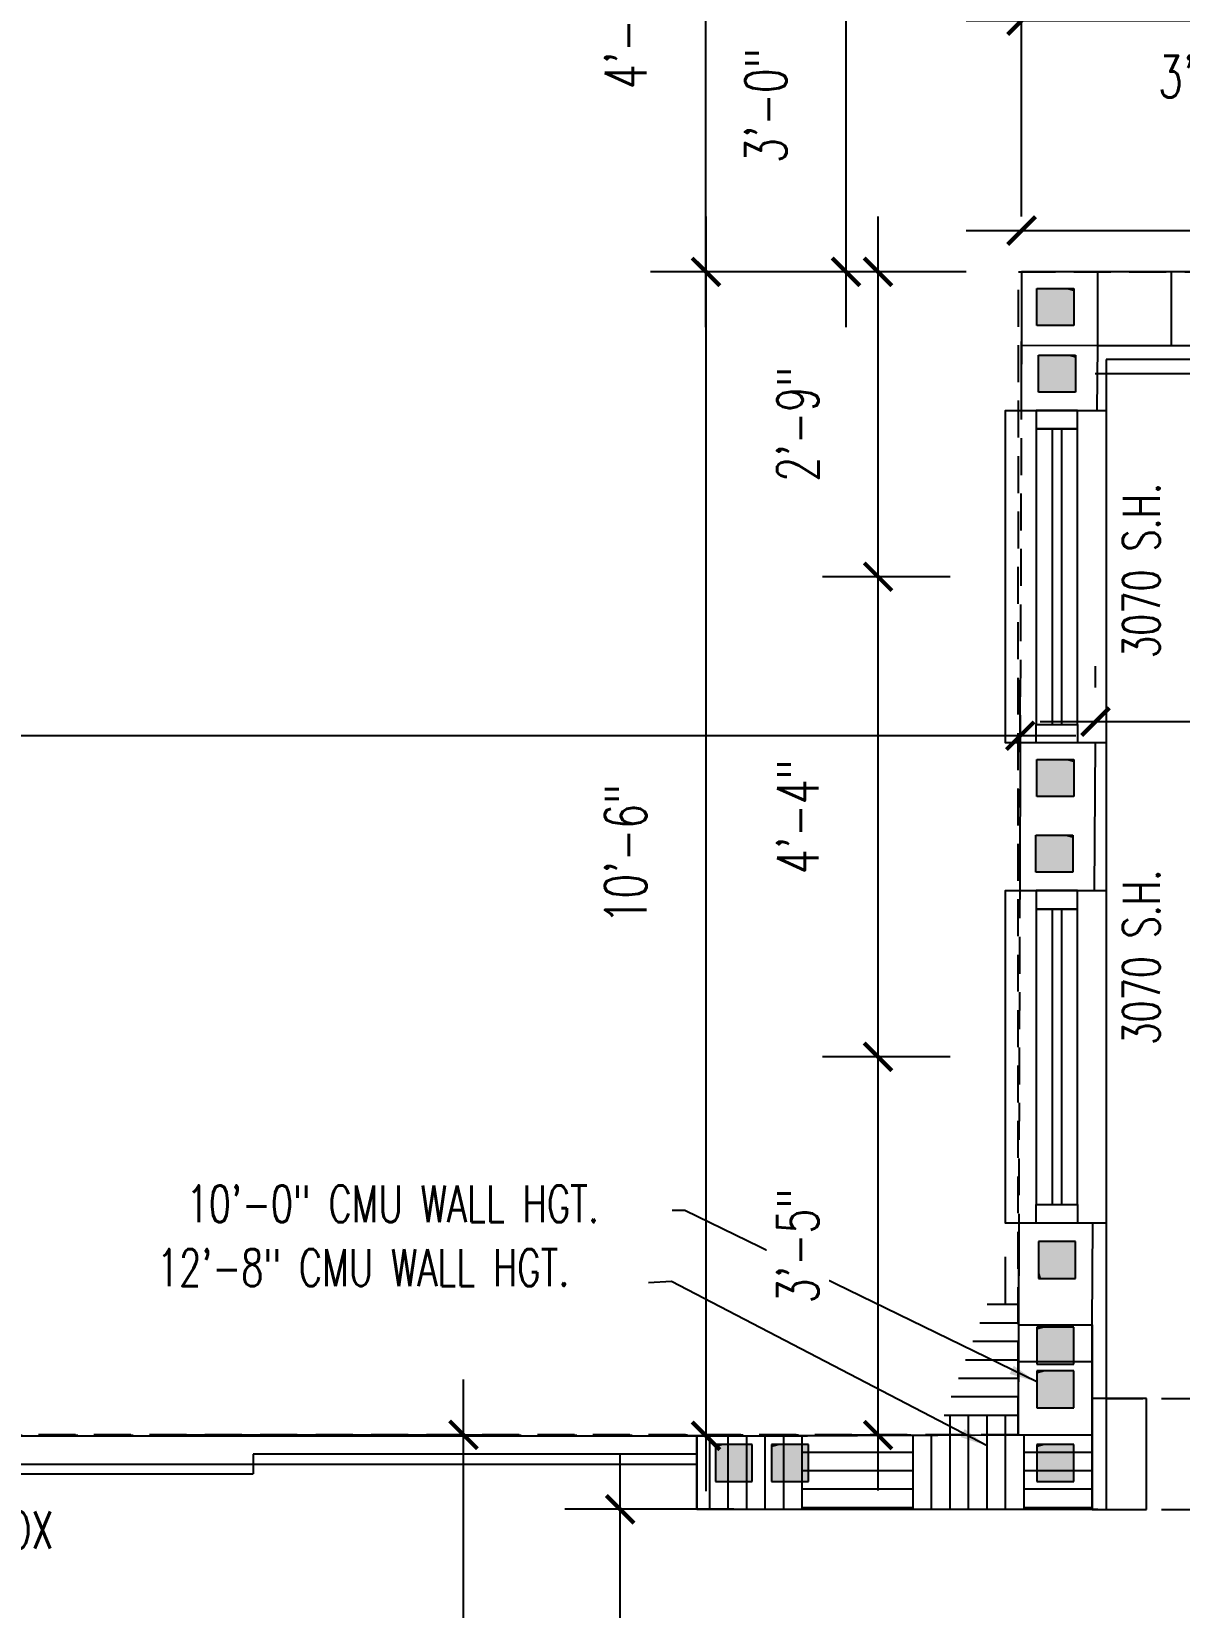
# Model space of a CAD drawing. Header units: inches. Extents: x -25328 to 8149, y -5530 to 4336.
# Drawn here: x -4223.4 to -4099.2, y 2391.2 to 2561.8 of the extents above; entities that cross this region are included whole.
import ezdxf

# ---------------------------------------------------------------- set-up
doc = ezdxf.new("R2010")
doc.units = ezdxf.units.IN
doc.header["$LTSCALE"] = 16
doc.header["$MEASUREMENT"] = 0
doc.linetypes.add('HIDDEN', pattern=[0.375, 0.25, -0.125])
doc.layers.get('0').update_dxf_attribs({"linetype": 'CONTINUOUS'})
doc.layers.get('DEFPOINTS').update_dxf_attribs({"linetype": 'CONTINUOUS'})
doc.layers.add('AREA', color=7, linetype='HIDDEN', plot=False)
for name, color, linetype in [('B1_1', 6, 'CONTINUOUS'), ('BLOCK', 8, 'CONTINUOUS'), ('CEILING', 8, 'CONTINUOUS'), ('CELLS', 165, 'CONTINUOUS'), ('CONC', 3, 'CONTINUOUS'), ('DIM', 5, 'CONTINUOUS'), ('DOORS', 1, 'CONTINUOUS'), ('DRY WALL', 8, 'CONTINUOUS'), ('TEXT', 11, 'CONTINUOUS'), ('WALLS EXT', 6, 'CONTINUOUS'), ('WALLS INT', 6, 'CONTINUOUS'), ('WINDOWS', 1, 'CONTINUOUS')]:
    doc.layers.add(name, color=color, linetype=linetype)
doc.styles.add('PAYTAS RM', font='romans.shx', dxfattribs={"width": 0.7, "height": 4.5})
doc.styles.add('PAYTS NOTES', font='romans.shx', dxfattribs={"width": 0.7, "height": 4.5})
doc.dimstyles.new('DIM- PAYTAS', dxfattribs={"dimscale": 48, "dimtxt": 0.1, "dimasz": 0.0625, "dimexe": 0.125, "dimexo": 0.125, "dimgap": 0.125, "dimtad": 1, "dimdec": 1, "dimzin": 3, "dimdsep": 46, "dimlunit": 4, "dimtxsty": 'PAYTAS RM', "dimblk": 'ARCHTICK', "dimcen": 0.09, "dimdle": 0.125, "dimclrd": 5, "dimclre": 5, "dimclrt": 11, "dimadec": 0, "dimazin": 0, "dimtfac": 1, "dimtdec": 1, "dimtofl": 0, "dimtmove": 2, "dimatfit": 3, "dimfxl": 0, "dimfrac": 2, "dimtolj": 1, "dimtzin": 3, "dimarcsym": 0})

# ---------------------------------------------------------------- blocks, each defined once
blk = doc.blocks.new('CELL')
at = {"layer": 'CELLS', "linetype": 'Continuous'}
for p, q in [((-1.99, -1.89), (-1.99, 2.11)), ((-1.99, 2.11), (2.01, 2.11)), ((2.01, 2.11), (2.01, -1.89)), ((2.01, -1.89), (-1.99, -1.89))]:
    blk.add_line(p, q, dxfattribs=at)
for points in [[(-1.99, 2.11), (-1.99, -1.89), (2.01, 2.11), (-0.07, -1.89)], [(2.01, 2.11), (-0.07, -1.89), (2.01, -0.79), (1.71, -1.89)], [(2.01, -0.79), (1.71, -1.89), (2.01, -1.89)]]:
    blk.add_solid(points, dxfattribs=at)
blk = doc.blocks.new('_ArchTick')
at = {"color": 0, "linetype": 'ByBlock', "const_width": 0.15}
blk.add_lwpolyline([(-0.5, -0.5), (0.5, 0.5)], dxfattribs=at)
blk = doc.blocks.new('*D281')
at = {"layer": 'DEFPOINTS', "color": 0, "transparency": 16777216}
for p in [(-4378.39, 2485.58), (-4116.39, 2477.81), (-4378.39, 2439.03)]:
    blk.add_point(p, dxfattribs=at)
at = {"layer": 'DIM', "color": 5, "lineweight": -2, "transparency": 16777216}
for p, q in [((-4378.39, 2445.03), (-4378.39, 2491.58)), ((-4116.39, 2483.81), (-4116.39, 2491.58)), ((-4110.39, 2485.58), (-4384.39, 2485.58))]:
    blk.add_line(p, q, dxfattribs=at)
at = {"layer": 'DIM', "color": 5, "lineweight": -2, "transparency": 16777216, "xscale": 3, "yscale": 3, "zscale": 3, "rotation": 180}
blk.add_blockref('_ArchTick', (-4378.39, 2485.58), dxfattribs=at)
at = {"layer": 'DIM', "color": 5, "lineweight": -2, "transparency": 16777216, "xscale": 3, "yscale": 3, "zscale": 3}
blk.add_blockref('_ArchTick', (-4116.39, 2485.58), dxfattribs=at)
at = {"layer": 'DIM', "color": 11, "transparency": 16777216, "insert": (-4247.39, 2494.26), "char_height": 4.5, "attachment_point": 5, "style": 'PAYTAS RM', "bg_fill": 3, "box_fill_scale": 1.25, "bg_fill_color": 256, "bg_fill_true_color": 13158600, "bg_fill_transparency": 0}
blk.add_mtext('\\A1;21\'-10"', dxfattribs=at)
blk = doc.blocks.new('*D312')
at = {"layer": 'CONC', "color": 5, "lineweight": -2, "transparency": 16777216}
for p, q in [((-4176.65, 2256.79), (-4176.65, 2415.87)), ((-4208.42, 2409.87), (-4170.65, 2409.87)), ((-4202.63, 2262.79), (-4170.65, 2262.79))]:
    blk.add_line(p, q, dxfattribs=at)
at = {"layer": 'DEFPOINTS', "color": 0, "transparency": 16777216}
for p in [(-4214.42, 2409.87), (-4176.65, 2409.87), (-4208.63, 2262.79)]:
    blk.add_point(p, dxfattribs=at)
at = {"layer": 'CONC', "color": 5, "lineweight": -2, "transparency": 16777216, "xscale": 3, "yscale": 3, "zscale": 3}
for p, rotation in [((-4176.65, 2409.87), 90), ((-4176.65, 2262.79), 270)]:
    blk.add_blockref('_ArchTick', p, dxfattribs=dict(at, rotation=rotation))
at = {"layer": 'CONC', "color": 11, "transparency": 16777216, "insert": (-4188.3, 2336.55), "char_height": 4.5, "attachment_point": 5, "rotation": 90, "style": 'PAYTAS RM'}
blk.add_mtext('\\A1;12\'-3"', dxfattribs=at)
blk = doc.blocks.new('*D327')
at = {"layer": 'DEFPOINTS', "color": 0, "transparency": 16777216}
for p in [(-4116.25, 2535.81), (-4150.41, 2409.77), (-4144.53, 2409.77)]:
    blk.add_point(p, dxfattribs=at)
at = {"layer": 'WALLS INT', "color": 5, "lineweight": -2, "transparency": 16777216}
for p, q in [((-4150.41, 2541.81), (-4150.41, 2403.77)), ((-4122.25, 2535.81), (-4156.41, 2535.81)), ((-4150.53, 2409.77), (-4156.41, 2409.77))]:
    blk.add_line(p, q, dxfattribs=at)
at = {"layer": 'WALLS INT', "color": 5, "lineweight": -2, "transparency": 16777216, "xscale": 3, "yscale": 3, "zscale": 3}
for p, rotation in [((-4150.41, 2535.81), 90), ((-4150.41, 2409.77), 270)]:
    blk.add_blockref('_ArchTick', p, dxfattribs=dict(at, rotation=rotation))
at = {"layer": 'WALLS INT', "color": 11, "transparency": 16777216, "insert": (-4159.09, 2472.79), "char_height": 4.5, "attachment_point": 5, "rotation": 90, "style": 'PAYTAS RM', "bg_fill": 3, "box_fill_scale": 1.25, "bg_fill_color": 256, "bg_fill_true_color": 13158600, "bg_fill_transparency": 0}
blk.add_mtext('\\A1;10\'-6"', dxfattribs=at)
blk = doc.blocks.new('*D333')
at = {"layer": 'DEFPOINTS', "color": 0, "transparency": 16777216}
for p in [(-4150.41, 2587.81), (-4119.18, 2587.81), (-4116.25, 2535.81)]:
    blk.add_point(p, dxfattribs=at)
at = {"layer": 'WALLS INT', "color": 5, "lineweight": -2, "transparency": 16777216}
for p, q in [((-4150.41, 2529.81), (-4150.41, 2593.81)), ((-4125.18, 2587.81), (-4156.41, 2587.81)), ((-4122.25, 2535.81), (-4156.41, 2535.81))]:
    blk.add_line(p, q, dxfattribs=at)
at = {"layer": 'WALLS INT', "color": 5, "lineweight": -2, "transparency": 16777216, "xscale": 3, "yscale": 3, "zscale": 3}
for p, rotation in [((-4150.41, 2587.81), 90), ((-4150.41, 2535.81), 270)]:
    blk.add_blockref('_ArchTick', p, dxfattribs=dict(at, rotation=rotation))
at = {"layer": 'WALLS INT', "color": 11, "transparency": 16777216, "insert": (-4159.09, 2561.81), "char_height": 4.5, "attachment_point": 5, "rotation": 90, "style": 'PAYTAS RM', "bg_fill": 3, "box_fill_scale": 1.25, "bg_fill_color": 256, "bg_fill_true_color": 13158600, "bg_fill_transparency": 0}
blk.add_mtext('\\A1;4\'-4"', dxfattribs=at)
blk = doc.blocks.new('*D347')
at = {"layer": 'DEFPOINTS', "color": 0, "transparency": 16777216}
for p in [(-4108.26, 2487.1), (-3952.39, 2485.81), (-4108.26, 2484.8)]:
    blk.add_point(p, dxfattribs=at)
at = {"layer": 'WALLS INT', "color": 5, "lineweight": -2, "transparency": 16777216}
for p, q in [((-4108.26, 2490.8), (-4108.26, 2493.1)), ((-3952.39, 2491.81), (-3952.39, 2493.1)), ((-3946.39, 2487.1), (-4114.26, 2487.1))]:
    blk.add_line(p, q, dxfattribs=at)
at = {"layer": 'WALLS INT', "color": 5, "lineweight": -2, "transparency": 16777216, "xscale": 3, "yscale": 3, "zscale": 3, "rotation": 180}
blk.add_blockref('_ArchTick', (-4108.26, 2487.1), dxfattribs=at)
at = {"layer": 'WALLS INT', "color": 5, "lineweight": -2, "transparency": 16777216, "xscale": 3, "yscale": 3, "zscale": 3}
blk.add_blockref('_ArchTick', (-3952.39, 2487.1), dxfattribs=at)
at = {"layer": 'WALLS INT', "color": 11, "transparency": 16777216, "insert": (-4030.33, 2495.77), "char_height": 4.5, "attachment_point": 5, "style": 'PAYTAS RM', "bg_fill": 3, "box_fill_scale": 1.25, "bg_fill_color": 256, "bg_fill_true_color": 13158600, "bg_fill_transparency": 0}
blk.add_mtext('\\A1;13\'-0"', dxfattribs=at)
blk = doc.blocks.new('*D348')
at = {"layer": 'DEFPOINTS', "color": 0, "transparency": 16777216}
for p in [(-3944.39, 2563.02), (-4116.25, 2535.81), (-3944.39, 2535.81)]:
    blk.add_point(p, dxfattribs=at)
at = {"layer": 'WALLS INT', "color": 5, "lineweight": -2, "transparency": 16777216}
for p, q in [((-4116.25, 2541.81), (-4116.25, 2569.02)), ((-3944.39, 2541.81), (-3944.39, 2569.02)), ((-4122.25, 2563.02), (-3938.39, 2563.02))]:
    blk.add_line(p, q, dxfattribs=at)
at = {"layer": 'WALLS INT', "color": 5, "lineweight": -2, "transparency": 16777216, "xscale": 3, "yscale": 3, "zscale": 3, "rotation": 180}
blk.add_blockref('_ArchTick', (-4116.25, 2563.02), dxfattribs=at)
at = {"layer": 'WALLS INT', "color": 5, "lineweight": -2, "transparency": 16777216, "xscale": 3, "yscale": 3, "zscale": 3}
blk.add_blockref('_ArchTick', (-3944.39, 2563.02), dxfattribs=at)
at = {"layer": 'WALLS INT', "color": 11, "transparency": 16777216, "insert": (-4030.32, 2571.7), "char_height": 4.5, "attachment_point": 5, "style": 'PAYTAS RM', "bg_fill": 3, "box_fill_scale": 1.25, "bg_fill_color": 256, "bg_fill_true_color": 13158600, "bg_fill_transparency": 0}
blk.add_mtext('\\A1;14\'-4"', dxfattribs=at)
blk = doc.blocks.new('*D353')
at = {"layer": 'DEFPOINTS', "color": 0, "transparency": 16777216}
for p in [(-4159.69, 2401.81), (-4141.39, 2401.81), (-4108.32, 2127.81)]:
    blk.add_point(p, dxfattribs=at)
at = {"layer": 'WALLS INT', "color": 5, "lineweight": -2, "transparency": 16777216}
for p, q in [((-4159.69, 2121.81), (-4159.69, 2407.81)), ((-4147.39, 2401.81), (-4165.69, 2401.81)), ((-4114.32, 2127.81), (-4165.69, 2127.81))]:
    blk.add_line(p, q, dxfattribs=at)
at = {"layer": 'WALLS INT', "color": 5, "lineweight": -2, "transparency": 16777216, "xscale": 3, "yscale": 3, "zscale": 3}
for p, rotation in [((-4159.69, 2401.81), 90), ((-4159.69, 2127.81), 270)]:
    blk.add_blockref('_ArchTick', p, dxfattribs=dict(at, rotation=rotation))
at = {"layer": 'WALLS INT', "color": 11, "transparency": 16777216, "insert": (-4168.37, 2264.81), "char_height": 4.5, "attachment_point": 5, "rotation": 90, "style": 'PAYTAS RM', "bg_fill": 3, "box_fill_scale": 1.25, "bg_fill_color": 256, "bg_fill_true_color": 13158600, "bg_fill_transparency": 0}
blk.add_mtext('\\A1;22\'-10"', dxfattribs=at)
blk = doc.blocks.new('*D1019')
at = {"layer": 'DEFPOINTS', "color": 0, "transparency": 16777216}
for p in [(-4074.32, 2540.28), (-4074.32, 2537.57), (-4116.25, 2535.81)]:
    blk.add_point(p, dxfattribs=at)
at = {"layer": 'DIM', "color": 5, "lineweight": -2, "transparency": 16777216}
for p, q in [((-4116.25, 2541.81), (-4116.25, 2546.28)), ((-4074.32, 2543.57), (-4074.32, 2546.28)), ((-4122.25, 2540.28), (-4068.32, 2540.28))]:
    blk.add_line(p, q, dxfattribs=at)
at = {"layer": 'DIM', "color": 5, "lineweight": -2, "transparency": 16777216, "xscale": 3, "yscale": 3, "zscale": 3, "rotation": 180}
blk.add_blockref('_ArchTick', (-4116.25, 2540.28), dxfattribs=at)
at = {"layer": 'DIM', "color": 5, "lineweight": -2, "transparency": 16777216, "xscale": 3, "yscale": 3, "zscale": 3}
blk.add_blockref('_ArchTick', (-4074.32, 2540.28), dxfattribs=at)
at = {"layer": 'DIM', "color": 11, "transparency": 16777216, "insert": (-4095.28, 2556.96), "char_height": 4.5, "attachment_point": 5, "style": 'PAYTAS RM', "bg_fill": 3, "box_fill_scale": 1.25, "bg_fill_color": 256, "bg_fill_true_color": 13158600, "bg_fill_transparency": 0}
blk.add_mtext('\\A1;3\'-6"', dxfattribs=at)
blk = doc.blocks.new('*D1024')
at = {"layer": 'DEFPOINTS', "color": 0, "transparency": 16777216}
for p in [(-4131.79, 2450.8), (-4117.99, 2450.8), (-4122.23, 2409.85)]:
    blk.add_point(p, dxfattribs=at)
at = {"layer": 'DIM', "color": 5, "lineweight": -2, "transparency": 16777216}
for p, q in [((-4131.79, 2403.85), (-4131.79, 2456.8)), ((-4123.99, 2450.8), (-4137.79, 2450.8)), ((-4128.23, 2409.85), (-4137.79, 2409.85))]:
    blk.add_line(p, q, dxfattribs=at)
at = {"layer": 'DIM', "color": 5, "lineweight": -2, "transparency": 16777216, "xscale": 3, "yscale": 3, "zscale": 3}
for p, rotation in [((-4131.79, 2450.8), 90), ((-4131.79, 2409.85), 270)]:
    blk.add_blockref('_ArchTick', p, dxfattribs=dict(at, rotation=rotation))
at = {"layer": 'DIM', "color": 11, "transparency": 16777216, "insert": (-4140.47, 2430.32), "char_height": 4.5, "attachment_point": 5, "rotation": 90, "style": 'PAYTAS RM', "bg_fill": 3, "box_fill_scale": 1.25, "bg_fill_color": 256, "bg_fill_true_color": 13158600, "bg_fill_transparency": 0}
blk.add_mtext('\\A1;3\'-5"', dxfattribs=at)
blk = doc.blocks.new('*D1025')
at = {"layer": 'DEFPOINTS', "color": 0, "transparency": 16777216}
for p in [(-4131.79, 2502.8), (-4117.99, 2502.8), (-4117.99, 2450.8)]:
    blk.add_point(p, dxfattribs=at)
at = {"layer": 'DIM', "color": 5, "lineweight": -2, "transparency": 16777216}
for p, q in [((-4131.79, 2444.8), (-4131.79, 2508.8)), ((-4123.99, 2502.8), (-4137.79, 2502.8)), ((-4123.99, 2450.8), (-4137.79, 2450.8))]:
    blk.add_line(p, q, dxfattribs=at)
at = {"layer": 'DIM', "color": 5, "lineweight": -2, "transparency": 16777216, "xscale": 3, "yscale": 3, "zscale": 3}
for p, rotation in [((-4131.79, 2502.8), 90), ((-4131.79, 2450.8), 270)]:
    blk.add_blockref('_ArchTick', p, dxfattribs=dict(at, rotation=rotation))
at = {"layer": 'DIM', "color": 11, "transparency": 16777216, "insert": (-4140.47, 2476.8), "char_height": 4.5, "attachment_point": 5, "rotation": 90, "style": 'PAYTAS RM', "bg_fill": 3, "box_fill_scale": 1.25, "bg_fill_color": 256, "bg_fill_true_color": 13158600, "bg_fill_transparency": 0}
blk.add_mtext('\\A1;4\'-4"', dxfattribs=at)
blk = doc.blocks.new('*D1026')
at = {"layer": 'DEFPOINTS', "color": 0, "transparency": 16777216}
for p in [(-4131.79, 2535.81), (-4116.25, 2535.81), (-4117.99, 2502.8)]:
    blk.add_point(p, dxfattribs=at)
at = {"layer": 'DIM', "color": 5, "lineweight": -2, "transparency": 16777216}
for p, q in [((-4131.79, 2496.8), (-4131.79, 2541.81)), ((-4122.25, 2535.81), (-4137.79, 2535.81)), ((-4123.99, 2502.8), (-4137.79, 2502.8))]:
    blk.add_line(p, q, dxfattribs=at)
at = {"layer": 'DIM', "color": 5, "lineweight": -2, "transparency": 16777216, "xscale": 3, "yscale": 3, "zscale": 3}
for p, rotation in [((-4131.79, 2535.81), 90), ((-4131.79, 2502.8), 270)]:
    blk.add_blockref('_ArchTick', p, dxfattribs=dict(at, rotation=rotation))
at = {"layer": 'DIM', "color": 11, "transparency": 16777216, "insert": (-4140.47, 2519.3), "char_height": 4.5, "attachment_point": 5, "rotation": 90, "style": 'PAYTAS RM', "bg_fill": 3, "box_fill_scale": 1.25, "bg_fill_color": 256, "bg_fill_true_color": 13158600, "bg_fill_transparency": 0}
blk.add_mtext('\\A1;2\'-9"', dxfattribs=at)
blk = doc.blocks.new('*D1053')
at = {"layer": 'DEFPOINTS', "color": 0, "transparency": 16777216}
for p in [(-4135.25, 2571.81), (-4129.01, 2571.81), (-4126.43, 2535.81)]:
    blk.add_point(p, dxfattribs=at)
at = {"layer": 'DIM', "color": 5, "lineweight": -2, "transparency": 16777216}
for p, q in [((-4135.25, 2529.81), (-4135.25, 2577.81)), ((-4135.01, 2571.81), (-4141.25, 2571.81)), ((-4132.43, 2535.81), (-4141.25, 2535.81))]:
    blk.add_line(p, q, dxfattribs=at)
at = {"layer": 'DIM', "color": 5, "lineweight": -2, "transparency": 16777216, "xscale": 3, "yscale": 3, "zscale": 3}
for p, rotation in [((-4135.25, 2571.81), 90), ((-4135.25, 2535.81), 270)]:
    blk.add_blockref('_ArchTick', p, dxfattribs=dict(at, rotation=rotation))
at = {"layer": 'DIM', "color": 11, "transparency": 16777216, "insert": (-4143.93, 2553.81), "char_height": 4.5, "attachment_point": 5, "rotation": 90, "style": 'PAYTAS RM', "bg_fill": 3, "box_fill_scale": 1.25, "bg_fill_color": 256, "bg_fill_true_color": 13158600, "bg_fill_transparency": 0}
blk.add_mtext('\\A1;3\'-0"', dxfattribs=at)

msp = doc.modelspace()

# ---------------------------------------------------------------- linework, layer by layer
at = {"layer": 'B1_1'}
msp.add_line((-4151.39364874, 2401.80728168), (-4108.61463606, 2401.80728168), dxfattribs=at)
at = {"layer": 'BLOCK'}
for p, q in [((-4108.016623, 2527.80728168), (-4108.016623, 2535.80728168)), ((-4100.016623, 2527.80728168), (-4100.016623, 2535.80728168)), ((-4116.61463606, 2421.79503534), (-4108.61463606, 2421.79503534))]:
    msp.add_line(p, q, dxfattribs=at)
at = {"layer": 'CEILING', "linetype": 'HIDDEN'}
for p, q in [((-4107.11463606, 2413.79503534), (-3953.89364874, 2413.79503534)), ((-4107.11463606, 2401.79503534), (-3953.89364874, 2401.79503534))]:
    msp.add_line(p, q, dxfattribs=at)
at = {"layer": 'DIM'}
msp.add_line((-4108.30434757, 2524.80115851), (-4058.50226431, 2524.80115851), dxfattribs=at)
at = {"layer": 'DOORS'}
for p, q in [((-4199.39364874, 2406.64503534), (-4247.39364874, 2406.64503534)), ((-4151.39364874, 2407.79503534), (-4199.39364874, 2407.79503534)), ((-4199.39364874, 2407.79503534), (-4199.39364874, 2405.64503534)), ((-4151.39364874, 2406.64503534), (-4199.39364874, 2406.64503534)), ((-4247.39364874, 2405.64503534), (-4199.39364874, 2405.64503534))]:
    msp.add_line(p, q, dxfattribs=at)
at = {"layer": 'DRY WALL'}
for p, q in [((-3953.89364874, 2526.30728168), (-4107.11463606, 2526.30728168)), ((-4107.11463606, 2526.30728168), (-4107.11463606, 2401.79503534)), ((-4108.61463606, 2401.79503534), (-4107.11463606, 2401.79503534))]:
    msp.add_line(p, q, dxfattribs=at)
at = {"layer": 'WALLS EXT'}
for p, q in [((-4116.24635393, 2535.80728168), (-4116.29318371, 2520.80115851)), ((-4092.32000134, 2535.80728168), (-4116.24635393, 2535.80728168)), ((-4108.0561444, 2520.80115851), (-4108.016623, 2527.80728168)), ((-4092.32000134, 2527.80728168), (-4108.016623, 2527.80728168)), ((-4116.40552931, 2484.80115851), (-4116.45546068, 2468.80115851)), ((-4108.34947541, 2468.80115851), (-4108.25921972, 2484.80115851)), ((-4116.56780629, 2432.80115851), (-4116.63938334, 2409.86502212)), ((-4108.61463606, 2421.79503534), (-4108.55255073, 2432.80115851)), ((-4108.61463606, 2401.79503534), (-4108.61463606, 2421.79503534)), ((-4108.61463606, 2421.79503534), (-4108.61463606, 2401.80728168)), ((-4151.39364874, 2409.74249275), (-4116.63938334, 2409.86502212)), ((-4107.99266648, 2401.79503534), (-4108.61463606, 2401.79503534))]:
    msp.add_line(p, q, dxfattribs=at)
at = {"layer": 'WALLS INT'}
for p, q in [((-4102.74635393, 2413.79503534), (-4108.61463606, 2413.79503534)), ((-4102.74635393, 2401.79503534), (-4102.74635393, 2413.79503534))]:
    msp.add_line(p, q, dxfattribs=at)
at = {"layer": 'WINDOWS'}
for p, q in [((-4110.18834135, 2520.80115851), (-4114.68834135, 2520.80115851)), ((-4114.68834135, 2520.80115851), (-4114.68834135, 2518.80115851)), ((-4110.18834135, 2518.80115851), (-4110.18834135, 2520.80115851)), ((-4114.68834135, 2518.80115851), (-4112.43834135, 2518.80115851)), ((-4110.18834135, 2518.80115851), (-4114.68834135, 2518.80115851)), ((-4112.43834135, 2518.80115851), (-4110.18834135, 2518.80115851)), ((-4114.68834135, 2434.80115851), (-4110.18834135, 2434.80115851)), ((-4114.68834135, 2432.80115851), (-4114.68834135, 2434.80115851)), ((-4114.68834135, 2434.80115851), (-4110.18834135, 2434.80115851)), ((-4112.43834135, 2434.80115851), (-4110.18834135, 2434.80115851)), ((-4110.18834135, 2434.80115851), (-4110.18834135, 2432.80115851)), ((-4110.18834135, 2432.80115851), (-4114.68834135, 2432.80115851))]:
    msp.add_line(p, q, dxfattribs=at)

# ---------------------------------------------------------------- block references
at = {"layer": 'CELLS', "rotation": 90.00000000000001}
for p in [(-4112.50396311, 2531.99844035), (-4112.31982205, 2524.79198898)]:
    msp.add_blockref('CELL', p, dxfattribs=at)
at = {"layer": 'CELLS', "xscale": -1}
msp.add_blockref('CELL', (-4112.42132547, 2428.69048556), dxfattribs=at)
at = {"layer": 'CELLS', "xscale": -1, "rotation": 270}
for p in [(-4112.72530901, 2419.53176056), (-4112.72530901, 2414.77725028), (-4112.72530901, 2414.77725028), (-4147.50432169, 2406.80964475), (-4112.72530901, 2406.80964475), (-4112.72530901, 2406.80964475)]:
    msp.add_blockref('CELL', p, dxfattribs=at)

# ---------------------------------------------------------------- texts
at = {"layer": 'TEXT', "char_height": 4, "width": 65.4658403887, "attachment_point": 9, "rotation": 90, "style": 'PAYTS NOTES'}
for insert in [(-4101.30544474, 2512.95350718), (-4101.30544474, 2471.06894555)]:
    msp.add_mtext('\\A1;3070 S.H.', dxfattribs=dict(at, insert=insert))
at = {"layer": 'TEXT', "char_height": 4, "attachment_point": 1, "style": 'PAYTS NOTES'}
for s, insert, width in [('\\A1;10\'-0" CMU WALL HGT.', (-4206.61927168, 2436.884593), 63.7115776147), ('\\A1;12\'-8" CMU WALL HGT.', (-4209.82160631, 2429.98089311), 63.7115776147), ('\\pt4.004,8.009,12;8x32 #5 TOP AND BOTTOM POWERBOX', (-4294.08884777, 2401.564499), 83.9529322576)]:
    msp.add_mtext(s, dxfattribs=dict(at, insert=insert, width=width))

# ---------------------------------------------------------------- dimensions: what is measured, and where the dimension line sits
at = {"layer": 'CONC'}
dim = msp.add_linear_dim(base=(-4176.64609858, 2409.86502212), p1=(-4208.63177191, 2262.79237055), p2=(-4214.42176328, 2409.86502212), angle=90, dimstyle='DIM- PAYTAS', dxfattribs=at)
dim.commit()
dim.dimension.update_dxf_attribs({"geometry": '*D312', "text_midpoint": (-4188.29849474, 2336.54942202), "dimtype": 160})

# ---------------------------------------------------------------- leaders
at = {"layer": 'DIM'}
for points in [[(-4114.61911597, 2415.59927755), (-4152.70234116, 2434.15624611), (-4154.07365785, 2434.15624611)], [(-4119.97384207, 2408.67183072), (-4154.14225971, 2426.48110868), (-4156.61064005, 2426.34404599)]]:
    msp.add_leader(points, dimstyle='DIM- PAYTAS', override={"dimgap": 0.125, "dimtad": 0, "dimtfill": 1, "dimarcsym": 2}, dxfattribs=at)

# ---------------------------------------------------------------- next in the draw order: dimensions: what is measured, and where the dimension line sits
dim = msp.add_linear_dim(base=(-4378.39364874, 2485.57919558), p1=(-4116.39364874, 2477.80728168), p2=(-4378.39364874, 2439.03244198), angle=180, dimstyle='DIM- PAYTAS', override={"dimtfill": 1, "dimarcsym": 2}, dxfattribs=at)
dim.commit()
dim.dimension.update_dxf_attribs({"geometry": '*D281', "text_midpoint": (-4247.39364874, 2494.25776701)})

# ---------------------------------------------------------------- next in the draw order: linework, layer by layer
at = {"layer": 'WINDOWS'}
for p, q in [((-4114.68834135, 2518.80115851), (-4114.68834135, 2486.80115851)), ((-4112.93834135, 2518.80115851), (-4112.93834135, 2486.80115851)), ((-4111.93834135, 2518.80115851), (-4111.93834135, 2486.80115851)), ((-4110.18834135, 2486.80115851), (-4110.18834135, 2518.80115851)), ((-4114.68834135, 2486.80115851), (-4110.18834135, 2486.80115851)), ((-4114.68834135, 2484.80115851), (-4114.68834135, 2486.80115851)), ((-4114.68834135, 2486.80115851), (-4110.18834135, 2486.80115851)), ((-4112.43834135, 2486.80115851), (-4110.18834135, 2486.80115851)), ((-4110.18834135, 2486.80115851), (-4110.18834135, 2484.80115851)), ((-4110.18834135, 2484.80115851), (-4114.68834135, 2484.80115851)), ((-4110.18834135, 2468.80115851), (-4114.68834135, 2468.80115851)), ((-4110.18834135, 2468.80115851), (-4114.68834135, 2468.80115851)), ((-4114.68834135, 2468.80115851), (-4114.68834135, 2466.80115851)), ((-4110.18834135, 2466.80115851), (-4110.18834135, 2468.80115851)), ((-4114.68834135, 2466.80115851), (-4114.68834135, 2434.80115851)), ((-4114.68834135, 2466.80115851), (-4112.43834135, 2466.80115851)), ((-4110.18834135, 2466.80115851), (-4114.68834135, 2466.80115851)), ((-4112.93834135, 2466.80115851), (-4112.93834135, 2434.80115851)), ((-4112.43834135, 2466.80115851), (-4110.18834135, 2466.80115851)), ((-4111.93834135, 2466.80115851), (-4111.93834135, 2434.80115851)), ((-4110.18834135, 2434.80115851), (-4110.18834135, 2466.80115851))]:
    msp.add_line(p, q, dxfattribs=at)
for points in [[(-4107.11463606, 2484.80115851), (-4117.98801315, 2484.80115851), (-4117.98801315, 2520.80115851), (-4107.11463606, 2520.80115851)], [(-4107.11463606, 2432.80115851), (-4117.98801315, 2432.80115851), (-4117.98801315, 2468.80115851), (-4107.11463606, 2468.80115851)]]:
    msp.add_lwpolyline(points, dxfattribs=at)

# ---------------------------------------------------------------- next in the draw order: block references
at = {"layer": 'CELLS', "rotation": 90.00000000000001}
for p in [(-4112.50396311, 2480.99231718), (-4112.61315306, 2472.79198898)]:
    msp.add_blockref('CELL', p, dxfattribs=at)

# ---------------------------------------------------------------- next in the draw order: dimensions: what is measured, and where the dimension line sits
at = {"layer": 'WALLS INT'}
dim = msp.add_linear_dim(base=(-4150.41075126, 2409.76670022), p1=(-4116.24635393, 2535.80728168), p2=(-4144.52743537, 2409.76670022), angle=90, dimstyle='DIM- PAYTAS', override={"dimtfill": 1, "dimarcsym": 2}, dxfattribs=at)
dim.commit()
dim.dimension.update_dxf_attribs({"geometry": '*D327', "text_midpoint": (-4159.08932269, 2472.78699095)})
dim = msp.add_linear_dim(base=(-4108.25921972, 2487.09522586), p1=(-3952.39364874, 2485.80728168), p2=(-4108.25921972, 2484.80115851), dimstyle='DIM- PAYTAS', override={"dimtfill": 1, "dimarcsym": 2}, dxfattribs=at)
dim.commit()
dim.dimension.update_dxf_attribs({"geometry": '*D347', "text_midpoint": (-4030.32643423, 2495.77379729)})

# ---------------------------------------------------------------- next in the draw order: hatches: boundary and pattern name
at = {"layer": 'DIM'}
h = msp.add_hatch(dxfattribs=at)
h.set_pattern_fill('AR-PARQ1', color=256)
edge = h.paths.add_edge_path()
edge.add_line((-4128.61463606, 2401.80728168), (-4128.61463606, 2409.77488721))
edge.add_line((-4128.61463606, 2409.77488721), (-4116.63966463, 2409.77488721))
edge.add_line((-4116.63966463, 2409.77488721), (-4116.56780629, 2432.80115851))

# ---------------------------------------------------------------- next in the draw order: linework, layer by layer
at = {"layer": 'BLOCK'}
for p, q in [((-4108.016623, 2527.80728168), (-4116.27123923, 2527.83304195)), ((-4116.59397291, 2417.79521818), (-4108.59397291, 2417.79521818))]:
    msp.add_line(p, q, dxfattribs=at)
at = {"layer": 'DIM'}
msp.add_line((-4116.63938334, 2409.86502212), (-4108.61463606, 2409.86502212), dxfattribs=at)
at = {"layer": 'WALLS INT'}
for p, q in [((-4343.40944867, 2409.77488721), (-4139.41867731, 2409.77488721)), ((-4151.39364874, 2401.80728168), (-4151.39364874, 2409.77488721))]:
    msp.add_line(p, q, dxfattribs=at)

# ---------------------------------------------------------------- next in the draw order: block references
at = {"layer": 'CELLS', "xscale": -1, "rotation": 270}
msp.add_blockref('CELL', (-4141.41177609, 2406.80964475), dxfattribs=at)

# ---------------------------------------------------------------- next in the draw order: dimensions: what is measured, and where the dimension line sits
at = {"layer": 'WALLS INT'}
dim = msp.add_linear_dim(base=(-4150.41075126, 2587.80728168), p1=(-4116.24635393, 2535.80728168), p2=(-4119.18196638, 2587.80728168), angle=90, dimstyle='DIM- PAYTAS', override={"dimtfill": 1, "dimarcsym": 2}, dxfattribs=at)
dim.commit()
dim.dimension.update_dxf_attribs({"geometry": '*D333', "text_midpoint": (-4159.08932269, 2561.80728168)})

# ---------------------------------------------------------------- next in the draw order: dimensions: what is measured, and where the dimension line sits
dim = msp.add_linear_dim(base=(-3944.39364874, 2563.02134692), p1=(-4116.24635393, 2535.80728168), p2=(-3944.39364874, 2535.80728168), dimstyle='DIM- PAYTAS', override={"dimtfill": 1, "dimarcsym": 2}, dxfattribs=at)
dim.commit()
dim.dimension.update_dxf_attribs({"geometry": '*D348', "text_midpoint": (-4030.32000134, 2571.69991835)})
dim = msp.add_linear_dim(base=(-4159.68849254, 2401.80728168), p1=(-4108.31543571, 2127.80728168), p2=(-4141.39364874, 2401.80728168), angle=90, dimstyle='DIM- PAYTAS', override={"dimtfill": 1, "dimarcsym": 2}, dxfattribs=at)
dim.commit()
dim.dimension.update_dxf_attribs({"geometry": '*D353', "text_midpoint": (-4168.36706397, 2264.80728168)})

# ---------------------------------------------------------------- next in the draw order: linework, layer by layer
msp.add_line((-4108.61463606, 2401.79503534), (-4102.74635393, 2401.79503534), dxfattribs=at)

# ---------------------------------------------------------------- next in the draw order: dimensions: what is measured, and where the dimension line sits
at = {"layer": 'DIM'}
dim = msp.add_linear_dim(base=(-4074.32000134, 2540.28375022), p1=(-4116.24635393, 2535.80728168), p2=(-4074.32000134, 2537.56512803), dimstyle='DIM- PAYTAS', override={"dimtfill": 1, "dimarcsym": 2}, dxfattribs=at)
dim.commit()
dim.dimension.update_dxf_attribs({"geometry": '*D1019', "text_midpoint": (-4095.28317763, 2556.96232165), "dimtype": 160})
dim = msp.add_linear_dim(base=(-4131.78752107, 2450.80115851), p1=(-4122.22528441, 2409.84532851), p2=(-4117.98801315, 2450.80115851), angle=90, dimstyle='DIM- PAYTAS', override={"dimtfill": 1, "dimarcsym": 2}, dxfattribs=at)
dim.commit()
dim.dimension.update_dxf_attribs({"geometry": '*D1024', "text_midpoint": (-4140.4660925, 2430.32324351)})

# ---------------------------------------------------------------- next in the draw order: hatches: boundary and pattern name
h = msp.add_hatch(dxfattribs=at)
h.set_pattern_fill('AR-PARQ1', color=256)
h.paths.add_polyline_path([(-4151.39364874, 2409.74249275), (-4151.39364874, 2401.80728168), (-4108.61463606, 2401.79503534), (-4108.61463606, 2409.86502212)])

# ---------------------------------------------------------------- next in the draw order: linework, layer by layer
msp.add_lwpolyline([(-4151.39364874, 2409.74249275), (-4151.39364874, 2401.80728168), (-4108.61463606, 2401.79503534), (-4108.61463606, 2409.86502212), (-4151.39364874, 2409.74249275)], dxfattribs=at)

# ---------------------------------------------------------------- next in the draw order: dimensions: what is measured, and where the dimension line sits
dim = msp.add_linear_dim(base=(-4131.78752107, 2502.80115851), p1=(-4117.98801315, 2450.80115851), p2=(-4117.98801315, 2502.80115851), angle=90, dimstyle='DIM- PAYTAS', override={"dimtfill": 1, "dimarcsym": 2}, dxfattribs=at)
dim.commit()
dim.dimension.update_dxf_attribs({"geometry": '*D1025', "text_midpoint": (-4140.4660925, 2476.80115851)})

# ---------------------------------------------------------------- next in the draw order: dimensions: what is measured, and where the dimension line sits
dim = msp.add_linear_dim(base=(-4131.78752107, 2535.80728168), p1=(-4117.98801315, 2502.80115851), p2=(-4116.24635393, 2535.80728168), angle=90, dimstyle='DIM- PAYTAS', override={"dimtfill": 1, "dimarcsym": 2}, dxfattribs=at)
dim.commit()
dim.dimension.update_dxf_attribs({"geometry": '*D1026', "text_midpoint": (-4140.4660925, 2519.30422009)})

# ---------------------------------------------------------------- next in the draw order: dimensions: what is measured, and where the dimension line sits
dim = msp.add_linear_dim(base=(-4135.25310475, 2571.80728168), p1=(-4126.43254096, 2535.80728168), p2=(-4129.0052249, 2571.80728168), angle=90, dimstyle='DIM- PAYTAS', override={"dimtfill": 1, "dimarcsym": 2}, dxfattribs=at)
dim.commit()
dim.dimension.update_dxf_attribs({"geometry": '*D1053', "text_midpoint": (-4143.93167618, 2553.80728168)})

# ---------------------------------------------------------------- next in the draw order: linework, layer by layer
at = {"layer": 'AREA'}
for points in [[(-4386.39364874, 2537.80728168), (-4386.39364874, 2587.80728168), (-4132.39364874, 2587.80728168), (-4132.39364874, 2629.80728168), (-3794.39364874, 2629.80728168), (-3794.39364874, 2477.80728168), (-3944.39364874, 2477.80728168), (-3944.39364874, 2535.80728168), (-4116.24635393, 2535.80728168), (-4116.63938334, 2409.86502212), (-4378.39364874, 2409.86502212), (-4378.39364874, 2537.80728168), (-4386.39364874, 2537.80728168)], [(-4378.39364874, 2409.79281257), (-4116.63938334, 2409.86502212), (-4116.59397291, 2535.80728168), (-3944.39364874, 2535.80728168), (-3944.39364874, 2477.80728168), (-3794.39364874, 2477.80728168), (-3794.39364874, 1929.80728168), (-3802.39364874, 1921.80728168), (-4012.39364874, 1921.80728168), (-4012.39364874, 1897.80728168), (-4096.39364874, 1897.80728168), (-4096.39364874, 1973.80728168), (-4217.39364874, 1973.80728168), (-4217.39364874, 2021.80728168), (-4301.39364874, 2021.80728168)]]:
    msp.add_lwpolyline(points, dxfattribs=at)

doc.saveas('drawing.dxf')
